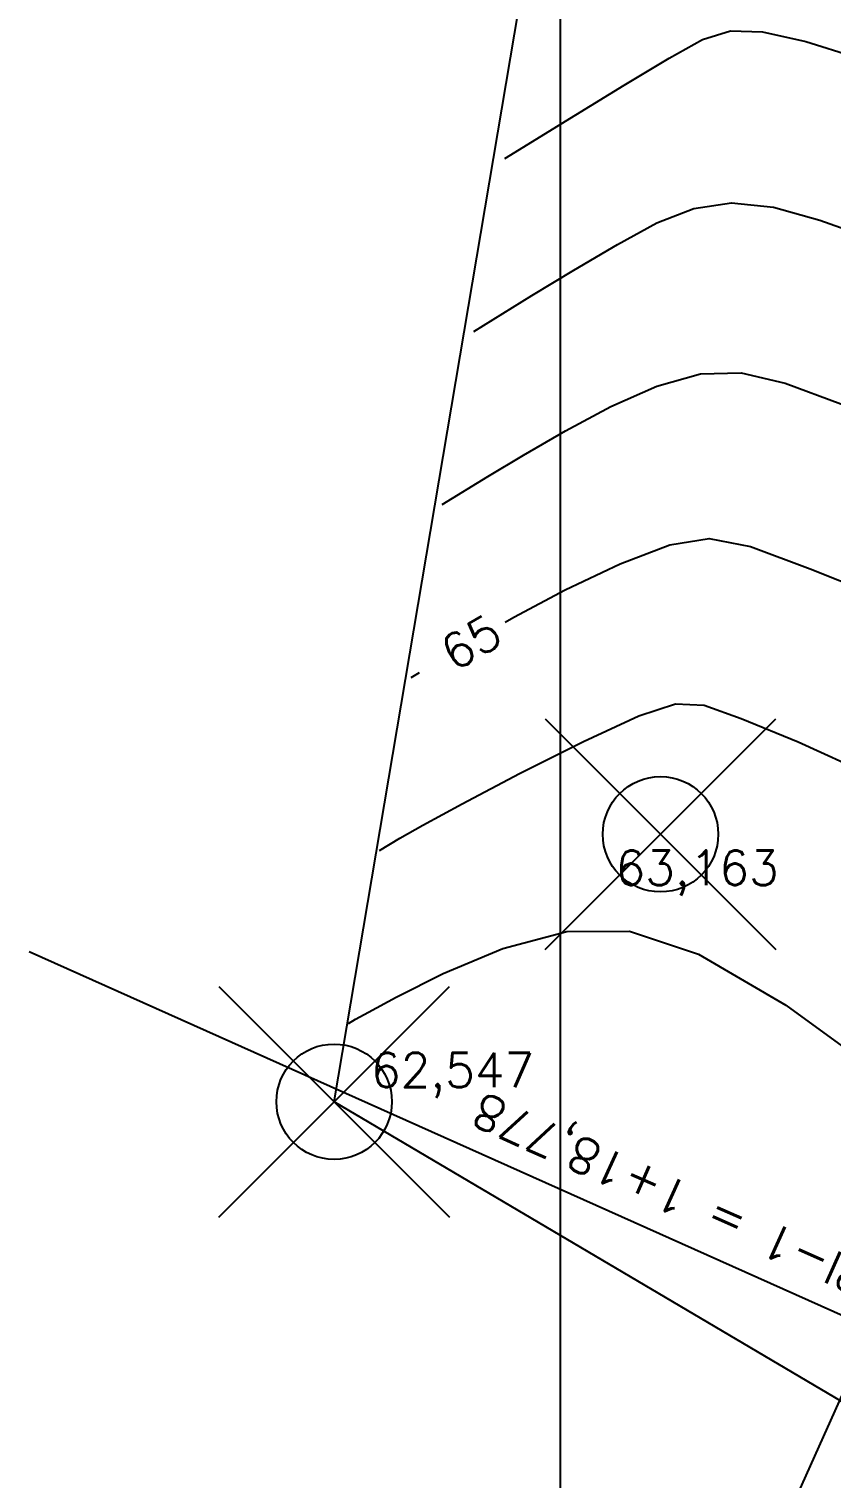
# Model space of a CAD drawing. Header units: inches. Extents: x 555647 to 1112117, y 8563097 to 17126483.
# Drawn here: x 555675.39 to 555682.34, y 8563223.68 to 8563236.24 of the extents above; entities that cross this region are included whole.
import ezdxf

# ---------------------------------------------------------------- set-up
doc = ezdxf.new("R2010")
doc.units = ezdxf.units.IN
doc.header["$MEASUREMENT"] = 0
doc.header["$PDMODE"] = 35
doc.header["$PDSIZE"] = -1
doc.linetypes.add('CENTER', pattern=[50.8, 31.75, -6.35, 6.35, -6.35])
doc.linetypes.add('CONTINUO', pattern=[0])
for name, color, linetype in [('_MURO', 7, 'CONTINUO'), ('_PN', 7, 'CONTINUO'), ('CurvasTG', 7, 'CONTINUO'), ('INDIC. CORTE', 3, 'CENTER'), ('MALHA', 8, 'Continuous'), ('MURO', 5, 'CONTINUO'), ('PN', 7, 'CONTINUO')]:
    doc.layers.add(name, color=color, linetype=linetype)
doc.styles.add('SIMPLEX', font='simplex.shx', dxfattribs={"height": 0.3})

# ---------------------------------------------------------------- blocks, each defined once
blk = doc.blocks.new('SIMB_PONTO')
at = {"color": 0}
blk.add_point((0, 0), dxfattribs=at)
for tag in ['desc:', 'cota:', 'pto:']:
    blk.add_attdef(tag, (0, 0), '', height=1)
blk = doc.blocks.new('CVGFBHNJKNJMK')
at = {"layer": 'INDIC. CORTE'}
blk.add_line((555680.293, 8563219.598), (555701.166, 8563266.24), dxfattribs=at)
at = {"layer": 'PN', "color": 6, "linetype": 'CONTINUO', "flags": 128}
blk.add_lwpolyline([(555682.697, 8563224.97), (555675.395, 8563228.238)], dxfattribs=at)
at = {"layer": 'PN', "color": 7, "style": 'SIMPLEX'}
blk.add_text('PI-1 = 1+18,778', height=0.3, rotation=155.89, dxfattribs=at).set_placement((555682.718, 8563225.508))

msp = doc.modelspace()

# ---------------------------------------------------------------- linework, layer by layer
at = {"layer": 'CurvasTG', "color": 54, "linetype": 'CONTINUO'}
for points in [[(555679.519, 8563235.114, 68), (555680.132, 8563235.492, 68), (555680.551, 8563235.748, 68), (555680.941, 8563235.984, 68), (555681.231, 8563236.145, 68), (555681.473, 8563236.221, 68), (555681.752, 8563236.212, 68), (555682.125, 8563236.127, 68), (555682.551, 8563235.994, 68)], [(555679.248, 8563233.615, 67), (555679.751, 8563233.925, 67), (555680.115, 8563234.146, 67), (555680.493, 8563234.369, 67), (555680.835, 8563234.555, 67), (555681.155, 8563234.681, 67), (555681.483, 8563234.73, 67), (555681.846, 8563234.691, 67), (555682.249, 8563234.579, 67), (555682.694, 8563234.419, 67), (555683.185, 8563234.229, 67), (555683.741, 8563234.008, 67), (555684.383, 8563233.751, 67), (555685.117, 8563233.458, 67), (555685.891, 8563233.149, 67), (555686.636, 8563232.851, 67), (555687.315, 8563232.578, 67), (555688.013, 8563232.289, 67), (555688.848, 8563231.936, 67), (555689.892, 8563231.485, 67)], [(555678.976, 8563232.115, 66), (555679.37, 8563232.358, 66), (555679.679, 8563232.543, 66), (555680.044, 8563232.753, 66), (555680.438, 8563232.964, 66), (555680.836, 8563233.141, 66), (555681.215, 8563233.248, 66), (555681.567, 8563233.255, 66), (555681.948, 8563233.165, 66), (555682.429, 8563232.988, 66), (555683.056, 8563232.741, 66), (555683.764, 8563232.457, 66), (555684.458, 8563232.178, 66), (555685.083, 8563231.927, 66), (555685.719, 8563231.673, 66), (555686.484, 8563231.365, 66), (555687.45, 8563230.974, 66), (555688.513, 8563230.54, 66), (555689.525, 8563230.122, 66), (555690.391, 8563229.755, 66)], [(555678.433, 8563229.117, 64), (555678.609, 8563229.224, 64), (555678.807, 8563229.337, 64), (555679.147, 8563229.522, 64), (555679.645, 8563229.783, 64), (555680.199, 8563230.062, 64), (555680.678, 8563230.284, 64), (555680.996, 8563230.388, 64), (555681.246, 8563230.375, 64), (555681.566, 8563230.261, 64), (555682.06, 8563230.058, 64), (555682.681, 8563229.775, 64), (555683.348, 8563229.416, 64), (555684.006, 8563228.987, 64), (555684.712, 8563228.496, 64), (555685.553, 8563227.948, 64), (555686.584, 8563227.346, 64), (555687.739, 8563226.673, 64), (555688.921, 8563225.908, 64), (555690.047, 8563225.045, 64)], [(555678.162, 8563227.618, 63), (555678.224, 8563227.655, 63), (555678.336, 8563227.716, 63), (555678.577, 8563227.844, 63), (555678.984, 8563228.049, 63), (555679.502, 8563228.266, 63), (555680.056, 8563228.414, 63), (555680.598, 8563228.417, 63), (555681.197, 8563228.219, 63), (555681.952, 8563227.775, 63), (555682.917, 8563227.074, 63), (555683.978, 8563226.257, 63), (555684.979, 8563225.503, 63), (555685.829, 8563224.916, 63), (555686.696, 8563224.309, 63), (555687.815, 8563223.423, 63), (555689.315, 8563222.107, 63), (555690.913, 8563220.644, 63)]]:
    msp.add_polyline3d(points, dxfattribs=at)
at = {"layer": 'CurvasTG', "color": 2, "linetype": 'CONTINUO'}
for points in [[(555679.521, 8563231.094, 65), (555679.596, 8563231.138, 65), (555680.042, 8563231.374, 65), (555680.518, 8563231.602, 65), (555680.947, 8563231.766, 65), (555681.288, 8563231.819, 65), (555681.646, 8563231.75, 65), (555682.164, 8563231.557, 65), (555682.927, 8563231.253, 65), (555683.786, 8563230.907, 65), (555684.534, 8563230.605, 65), (555685.043, 8563230.399, 65), (555685.504, 8563230.213, 65), (555686.185, 8563229.937, 65), (555687.259, 8563229.502, 65), (555688.503, 8563228.993, 65), (555689.602, 8563228.539, 65), (555690.311, 8563228.235, 65)], [(555678.705, 8563230.616, 65), (555678.779, 8563230.66, 65)]]:
    msp.add_polyline3d(points, dxfattribs=at)
at = {"layer": 'MALHA', "color": 8, "linetype": 'CONTINUO'}
msp.add_line((555680, 8563206.524, 2.154), (555680, 8563286.524, -2.034), dxfattribs=at)
at = {"layer": 'MURO'}
msp.add_lwpolyline([(555696.807, 8563226.37), (555693.262, 8563218.364), (555685.377, 8563222.604), (555678.039, 8563226.939), (555681.456, 8563247.174), (555681.552, 8563249.314), (555684.027, 8563264.857), (555684.122, 8563265.593)], dxfattribs=at)

# ---------------------------------------------------------------- block references
msp.add_blockref('CVGFBHNJKNJMK', (0, 0))
at = {"layer": '_MURO', "color": 3}
ref = msp.add_blockref('SIMB_PONTO', (555678.039, 8563226.939, 62.547), dxfattribs=at)
ref.add_attrib('COTA', '62,547', (555678.358, 8563227.064, 62.547), dxfattribs={"layer": '0', "color": 7, "height": 0.3, "style": 'SIMPLEX'})
at = {"layer": '_PN', "color": 3}
ref = msp.add_blockref('SIMB_PONTO', (555680.867, 8563229.257, 63.163), dxfattribs=at)
ref.add_attrib('COTA', '63,163', (555680.477, 8563228.817, 63.163), dxfattribs={"layer": '0', "color": 7, "height": 0.3, "style": 'SIMPLEX'})

# ---------------------------------------------------------------- texts
at = {"layer": 'CurvasTG', "color": 2, "style": 'SIMPLEX'}
msp.add_text('65', height=0.3, rotation=30.3357, dxfattribs=at).set_placement((555679.079, 8563230.662, 65))

doc.saveas('drawing.dxf')
